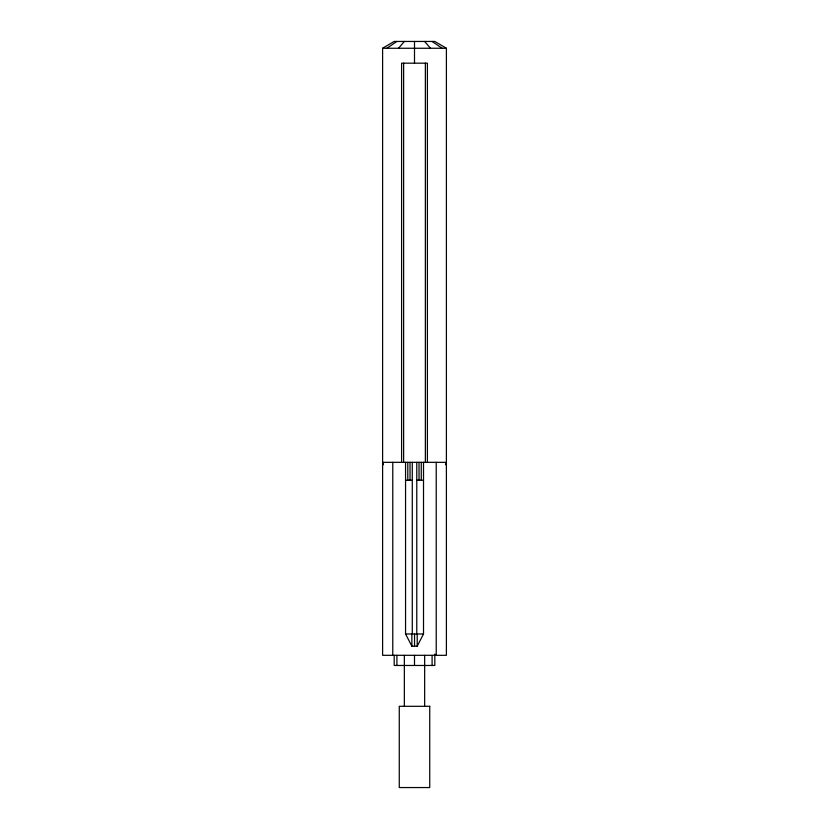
<?xml version="1.0" encoding="UTF-8"?>
<svg xmlns="http://www.w3.org/2000/svg" width="829" height="829" viewBox="0 0 829 829"><rect width="100%" height="100%" fill="white"/><g stroke="black" fill="none" stroke-linecap="round" stroke-linejoin="round"><path stroke-width="1.24" d="M445.484 464.737L446.396 462.333L382.604 462.333L383.516 464.737M405.557 462.333L405.557 633.988L411.858 646.174L417.215 646.174L423.515 633.988L423.515 462.333M398.552 48.258L404.345 41.45M386.884 48.258L396.904 41.45M382.604 48.258L394.189 41.45L434.81 41.45L446.396 48.258L446.396 655.314L382.604 655.314L382.604 48.258L446.396 48.258M405.557 480.209L412.282 480.209M416.78 480.209L423.515 480.209M405.557 633.988L423.515 633.988M432.096 41.45L442.116 48.258M424.655 41.45L430.448 48.258M436.23 462.333L436.23 655.314M434.81 654.04L434.81 665.469L394.189 665.469L394.189 655.314M432.096 655.314L432.096 665.469M427.401 462.333L427.401 63.18L401.599 63.18L401.599 462.333M425.37 63.18L425.37 462.333M424.655 655.314L424.655 706.298M421.267 462.333L421.267 480.209M419.028 462.333L419.028 480.209M417.215 633.988L417.215 646.174M416.78 462.333L416.78 633.988M414.5 41.45L414.5 63.18M414.541 633.988L414.541 646.174M414.5 655.314L414.5 665.469M412.282 462.333L412.282 633.988M411.858 633.988L411.858 646.174M410.034 462.333L410.034 480.209M407.795 462.333L407.795 480.209M404.345 655.314L404.345 706.298M403.63 63.18L403.63 462.333M396.904 655.314L396.904 665.469M392.77 462.333L392.77 655.314M429.733 706.298L399.267 706.298L399.267 787.55L429.733 787.55L429.733 706.298"/></g></svg>
